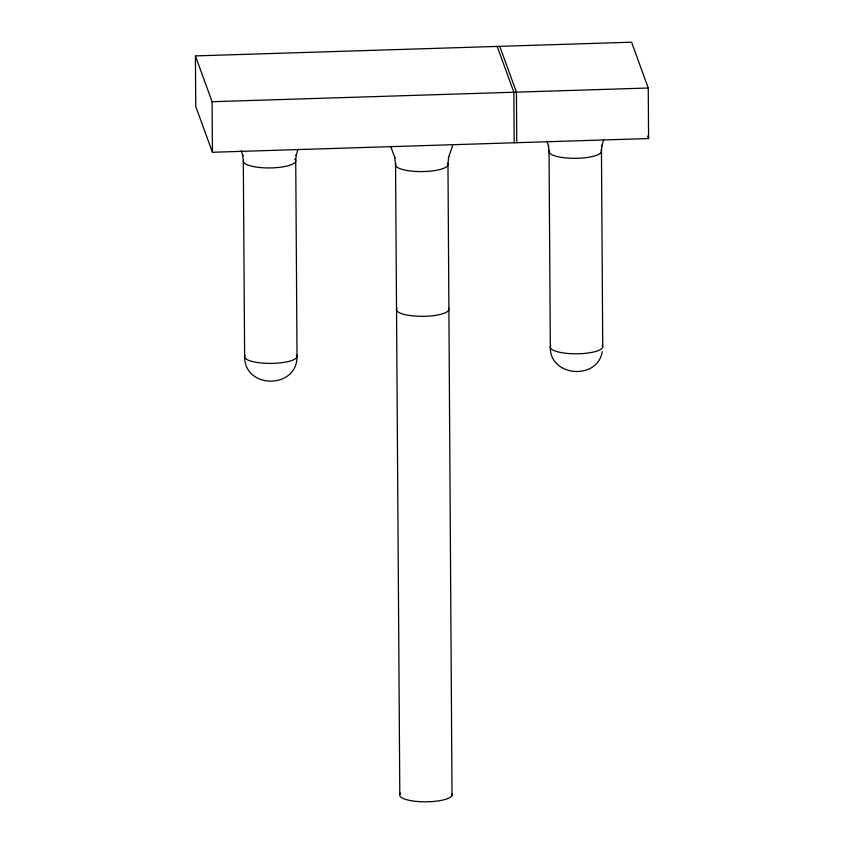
<?xml version="1.0" encoding="UTF-8"?>
<svg xmlns="http://www.w3.org/2000/svg" width="844" height="844" viewBox="0 0 844 844"><rect width="100%" height="100%" fill="white"/><g stroke="black" fill="none" stroke-linecap="round" stroke-linejoin="round"><path stroke-width="1.27" d="M297.964 149.198L296.138 155.433L296.276 154.737L295.738 160.814L297.025 356.284C297.521 389.137 244.612 389.538 244.612 356.685L243.325 161.215L242.703 155.032L242.819 155.718L241.3 150.749M603.703 139.534L601.877 145.769L601.994 145.105L601.456 151.213L602.743 346.673M602.236 351.695C597.573 380.612 549.497 376.804 550.33 347.074L549.043 151.603L548.421 145.453L548.537 146.117L547.017 141.138M452.584 145.885L448.523 157.49L448.639 156.815L447.964 164.464L452.015 795.333M195.418 55.904L631.576 42.2L648.245 88.008L648.582 138.553L212.424 152.268L195.755 106.46L195.418 55.904L212.097 101.713L212.424 152.268M212.097 101.713L648.245 88.008M390.688 146.286L394.897 157.839L394.77 157.163L395.551 164.854L399.803 794.436M647.675 136.084L648.582 138.553M499.764 46.346L516.433 92.144L516.771 142.699M497.179 46.42L513.859 92.228L514.186 142.784M601.002 149.979A26.206 6.921 -0.4 0 1 575.281 158.324A26.206 6.921 -0.4 0 1 549.476 150.306M602.289 345.439A26.206 6.921 -0.4 0 1 576.568 353.794A26.206 6.921 -0.4 0 1 550.763 345.776M451.994 794.067A26.206 6.921 -0.4 0 1 423.477 801.789A26.206 6.921 -0.4 0 1 400.731 793.117M448.47 307.976A26.206 6.921 -0.4 0 1 422.738 316.331A26.206 6.921 -0.4 0 1 396.944 308.313M447.51 163.23A26.206 6.921 -0.4 0 1 421.789 171.575A26.206 6.921 -0.4 0 1 395.984 163.557M294.725 158.957A26.206 6.921 -0.4 0 1 270.776 167.914A26.206 6.921 -0.4 0 1 243.758 159.917M296.571 355.05A26.206 6.921 -0.4 0 1 270.85 363.405A26.206 6.921 -0.4 0 1 245.045 355.377"/></g></svg>
